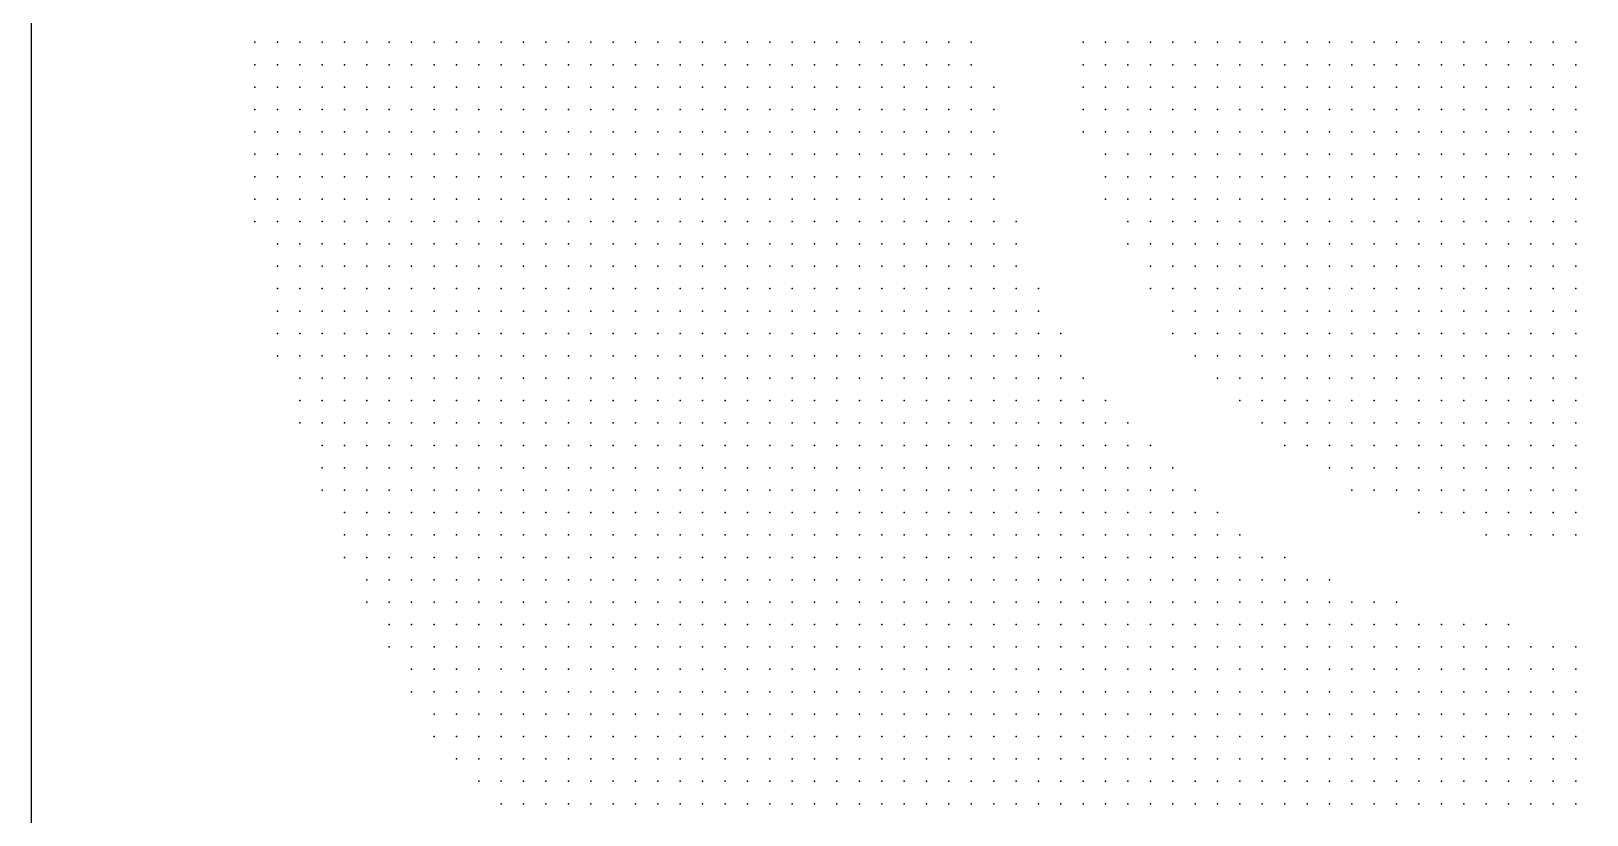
# Model space of a CAD drawing. Header units: millimetres. Extents: x 2848 to 6961, y 1568 to 7914.
# Drawn here: x 4048.3 to 4117.8, y 1614.8 to 1649.8 of the extents above; entities that cross this region are included whole.
import ezdxf

# ---------------------------------------------------------------- set-up
doc = ezdxf.new("R2010")
doc.units = ezdxf.units.MM
doc.header["$PDSIZE"] = -2

msp = doc.modelspace()

# ---------------------------------------------------------------- linework, layer by layer
msp.add_lwpolyline([(4048.282, 1580.289), (4188.282, 1580.289), (4188.282, 1720.289), (4048.282, 1720.289)], close=True)
at = {"color": 93, "true_color": 0x61bc5c}
for p in [(4058.282, 1649.289), (4059.282, 1649.289), (4060.282, 1649.289), (4061.282, 1649.289), (4062.282, 1649.289), (4063.282, 1649.289), (4064.282, 1649.289), (4065.282, 1649.289), (4066.282, 1649.289), (4067.282, 1649.289), (4068.282, 1649.289), (4069.282, 1649.289), (4070.282, 1649.289), (4071.282, 1649.289), (4072.282, 1649.289), (4073.282, 1649.289), (4074.282, 1649.289), (4075.282, 1649.289), (4076.282, 1649.289), (4077.282, 1649.289), (4078.282, 1649.289), (4079.282, 1649.289), (4080.282, 1649.289), (4081.282, 1649.289), (4083.282, 1649.289), (4084.282, 1649.289), (4058.282, 1648.289), (4059.282, 1648.289), (4060.282, 1648.289), (4061.282, 1648.289), (4062.282, 1648.289), (4063.282, 1648.289), (4064.282, 1648.289), (4065.282, 1648.289), (4066.282, 1648.289), (4067.282, 1648.289), (4068.282, 1648.289), (4069.282, 1648.289), (4070.282, 1648.289), (4071.282, 1648.289), (4072.282, 1648.289), (4073.282, 1648.289), (4074.282, 1648.289), (4075.282, 1648.289), (4076.282, 1648.289), (4077.282, 1648.289), (4078.282, 1648.289), (4079.282, 1648.289), (4080.282, 1648.289), (4081.282, 1648.289), (4082.282, 1648.289), (4084.282, 1648.289), (4085.282, 1648.289), (4058.282, 1647.289), (4059.282, 1647.289), (4060.282, 1647.289), (4061.282, 1647.289), (4062.282, 1647.289), (4063.282, 1647.289), (4064.282, 1647.289), (4065.282, 1647.289), (4066.282, 1647.289), (4067.282, 1647.289), (4068.282, 1647.289), (4069.282, 1647.289), (4070.282, 1647.289), (4071.282, 1647.289), (4072.282, 1647.289), (4073.282, 1647.289), (4074.282, 1647.289), (4075.282, 1647.289), (4076.282, 1647.289), (4077.282, 1647.289), (4078.282, 1647.289), (4079.282, 1647.289), (4080.282, 1647.289), (4081.282, 1647.289), (4082.282, 1647.289), (4083.282, 1647.289), (4084.282, 1647.289), (4058.282, 1646.289), (4059.282, 1646.289), (4060.282, 1646.289), (4061.282, 1646.289), (4062.282, 1646.289), (4063.282, 1646.289), (4064.282, 1646.289), (4065.282, 1646.289), (4066.282, 1646.289), (4067.282, 1646.289), (4068.282, 1646.289), (4069.282, 1646.289), (4070.282, 1646.289), (4071.282, 1646.289), (4072.282, 1646.289), (4073.282, 1646.289), (4074.282, 1646.289), (4075.282, 1646.289), (4076.282, 1646.289), (4077.282, 1646.289), (4078.282, 1646.289), (4079.282, 1646.289), (4080.282, 1646.289), (4081.282, 1646.289), (4083.282, 1646.289), (4084.282, 1646.289), (4058.282, 1645.289), (4059.282, 1645.289), (4060.282, 1645.289), (4061.282, 1645.289), (4062.282, 1645.289), (4063.282, 1645.289), (4064.282, 1645.289), (4065.282, 1645.289), (4066.282, 1645.289), (4067.282, 1645.289), (4068.282, 1645.289), (4069.282, 1645.289), (4070.282, 1645.289), (4071.282, 1645.289), (4072.282, 1645.289), (4073.282, 1645.289), (4074.282, 1645.289), (4075.282, 1645.289), (4076.282, 1645.289), (4077.282, 1645.289), (4078.282, 1645.289), (4079.282, 1645.289), (4080.282, 1645.289), (4081.282, 1645.289), (4082.282, 1645.289), (4085.282, 1645.289), (4058.282, 1644.289), (4059.282, 1644.289), (4060.282, 1644.289), (4061.282, 1644.289), (4062.282, 1644.289), (4063.282, 1644.289), (4064.282, 1644.289), (4065.282, 1644.289), (4066.282, 1644.289), (4067.282, 1644.289), (4068.282, 1644.289), (4069.282, 1644.289), (4070.282, 1644.289), (4071.282, 1644.289), (4072.282, 1644.289), (4073.282, 1644.289), (4074.282, 1644.289), (4075.282, 1644.289), (4076.282, 1644.289), (4077.282, 1644.289), (4078.282, 1644.289), (4079.282, 1644.289), (4080.282, 1644.289), (4081.282, 1644.289), (4082.282, 1644.289), (4083.282, 1644.289), (4084.282, 1644.289), (4086.282, 1644.289), (4058.282, 1643.289), (4059.282, 1643.289), (4060.282, 1643.289), (4061.282, 1643.289), (4062.282, 1643.289), (4063.282, 1643.289), (4064.282, 1643.289), (4065.282, 1643.289), (4066.282, 1643.289), (4067.282, 1643.289), (4068.282, 1643.289), (4069.282, 1643.289), (4070.282, 1643.289), (4071.282, 1643.289), (4072.282, 1643.289), (4073.282, 1643.289), (4074.282, 1643.289), (4075.282, 1643.289), (4076.282, 1643.289), (4077.282, 1643.289), (4078.282, 1643.289), (4079.282, 1643.289), (4080.282, 1643.289), (4081.282, 1643.289), (4082.282, 1643.289), (4084.282, 1643.289), (4085.282, 1643.289), (4086.282, 1643.289), (4088.282, 1643.289), (4089.282, 1643.289), (4090.282, 1643.289), (4058.282, 1642.289), (4059.282, 1642.289), (4060.282, 1642.289), (4061.282, 1642.289), (4062.282, 1642.289), (4063.282, 1642.289), (4064.282, 1642.289), (4065.282, 1642.289), (4066.282, 1642.289), (4067.282, 1642.289), (4068.282, 1642.289), (4069.282, 1642.289), (4070.282, 1642.289), (4071.282, 1642.289), (4072.282, 1642.289), (4073.282, 1642.289), (4074.282, 1642.289), (4075.282, 1642.289), (4076.282, 1642.289), (4077.282, 1642.289), (4078.282, 1642.289), (4079.282, 1642.289), (4080.282, 1642.289), (4081.282, 1642.289), (4082.282, 1642.289), (4083.282, 1642.289), (4084.282, 1642.289), (4085.282, 1642.289), (4086.282, 1642.289), (4087.282, 1642.289), (4088.282, 1642.289), (4089.282, 1642.289), (4090.282, 1642.289), (4091.282, 1642.289), (4058.282, 1641.289), (4059.282, 1641.289), (4060.282, 1641.289), (4061.282, 1641.289), (4062.282, 1641.289), (4063.282, 1641.289), (4064.282, 1641.289), (4065.282, 1641.289), (4066.282, 1641.289), (4067.282, 1641.289), (4068.282, 1641.289), (4069.282, 1641.289), (4070.282, 1641.289), (4071.282, 1641.289), (4072.282, 1641.289), (4073.282, 1641.289), (4074.282, 1641.289), (4075.282, 1641.289), (4076.282, 1641.289), (4077.282, 1641.289), (4078.282, 1641.289), (4079.282, 1641.289), (4080.282, 1641.289), (4081.282, 1641.289), (4082.282, 1641.289), (4084.282, 1641.289), (4085.282, 1641.289), (4086.282, 1641.289), (4088.282, 1641.289), (4089.282, 1641.289), (4090.282, 1641.289), (4091.282, 1641.289), (4092.282, 1641.289), (4059.282, 1640.289), (4060.282, 1640.289), (4061.282, 1640.289), (4062.282, 1640.289), (4063.282, 1640.289), (4064.282, 1640.289), (4065.282, 1640.289), (4066.282, 1640.289), (4067.282, 1640.289), (4068.282, 1640.289), (4069.282, 1640.289), (4070.282, 1640.289), (4071.282, 1640.289), (4072.282, 1640.289), (4073.282, 1640.289), (4074.282, 1640.289), (4075.282, 1640.289), (4076.282, 1640.289), (4077.282, 1640.289), (4078.282, 1640.289), (4079.282, 1640.289), (4080.282, 1640.289), (4081.282, 1640.289), (4082.282, 1640.289), (4083.282, 1640.289), (4084.282, 1640.289), (4086.282, 1640.289), (4088.282, 1640.289), (4089.282, 1640.289), (4090.282, 1640.289), (4091.282, 1640.289), (4092.282, 1640.289), (4059.282, 1639.289), (4060.282, 1639.289), (4061.282, 1639.289), (4062.282, 1639.289), (4063.282, 1639.289), (4064.282, 1639.289), (4065.282, 1639.289), (4066.282, 1639.289), (4067.282, 1639.289), (4068.282, 1639.289), (4069.282, 1639.289), (4070.282, 1639.289), (4071.282, 1639.289), (4072.282, 1639.289), (4073.282, 1639.289), (4074.282, 1639.289), (4075.282, 1639.289), (4076.282, 1639.289), (4077.282, 1639.289), (4078.282, 1639.289), (4079.282, 1639.289), (4080.282, 1639.289), (4081.282, 1639.289), (4082.282, 1639.289), (4083.282, 1639.289), (4084.282, 1639.289), (4085.282, 1639.289), (4086.282, 1639.289), (4087.282, 1639.289), (4088.282, 1639.289), (4089.282, 1639.289), (4090.282, 1639.289), (4091.282, 1639.289), (4092.282, 1639.289), (4059.282, 1638.289), (4060.282, 1638.289), (4061.282, 1638.289), (4062.282, 1638.289), (4063.282, 1638.289), (4064.282, 1638.289), (4065.282, 1638.289), (4066.282, 1638.289), (4067.282, 1638.289), (4068.282, 1638.289), (4069.282, 1638.289), (4070.282, 1638.289), (4071.282, 1638.289), (4072.282, 1638.289), (4073.282, 1638.289), (4074.282, 1638.289), (4075.282, 1638.289), (4076.282, 1638.289), (4077.282, 1638.289), (4078.282, 1638.289), (4079.282, 1638.289), (4080.282, 1638.289), (4081.282, 1638.289), (4082.282, 1638.289), (4083.282, 1638.289), (4084.282, 1638.289), (4085.282, 1638.289), (4086.282, 1638.289), (4087.282, 1638.289), (4088.282, 1638.289), (4089.282, 1638.289), (4090.282, 1638.289), (4091.282, 1638.289), (4092.282, 1638.289), (4093.282, 1638.289), (4059.282, 1637.289), (4060.282, 1637.289), (4061.282, 1637.289), (4062.282, 1637.289), (4063.282, 1637.289), (4064.282, 1637.289), (4065.282, 1637.289), (4066.282, 1637.289), (4067.282, 1637.289), (4068.282, 1637.289), (4069.282, 1637.289), (4070.282, 1637.289), (4071.282, 1637.289), (4072.282, 1637.289), (4073.282, 1637.289), (4074.282, 1637.289), (4075.282, 1637.289), (4076.282, 1637.289), (4077.282, 1637.289), (4078.282, 1637.289), (4079.282, 1637.289), (4080.282, 1637.289), (4081.282, 1637.289), (4082.282, 1637.289), (4083.282, 1637.289), (4084.282, 1637.289), (4085.282, 1637.289), (4086.282, 1637.289), (4087.282, 1637.289), (4088.282, 1637.289), (4089.282, 1637.289), (4090.282, 1637.289), (4091.282, 1637.289), (4092.282, 1637.289), (4093.282, 1637.289), (4059.282, 1636.289), (4060.282, 1636.289), (4061.282, 1636.289), (4062.282, 1636.289), (4063.282, 1636.289), (4064.282, 1636.289), (4065.282, 1636.289), (4066.282, 1636.289), (4067.282, 1636.289), (4068.282, 1636.289), (4069.282, 1636.289), (4070.282, 1636.289), (4071.282, 1636.289), (4072.282, 1636.289), (4073.282, 1636.289), (4074.282, 1636.289), (4075.282, 1636.289), (4076.282, 1636.289), (4077.282, 1636.289), (4078.282, 1636.289), (4079.282, 1636.289), (4080.282, 1636.289), (4081.282, 1636.289), (4082.282, 1636.289), (4083.282, 1636.289), (4084.282, 1636.289), (4085.282, 1636.289), (4086.282, 1636.289), (4087.282, 1636.289), (4088.282, 1636.289), (4089.282, 1636.289), (4090.282, 1636.289), (4091.282, 1636.289), (4092.282, 1636.289), (4093.282, 1636.289), (4094.282, 1636.289), (4059.282, 1635.289), (4060.282, 1635.289), (4061.282, 1635.289), (4062.282, 1635.289), (4063.282, 1635.289), (4064.282, 1635.289), (4065.282, 1635.289), (4066.282, 1635.289), (4067.282, 1635.289), (4068.282, 1635.289), (4069.282, 1635.289), (4070.282, 1635.289), (4071.282, 1635.289), (4072.282, 1635.289), (4073.282, 1635.289), (4074.282, 1635.289), (4075.282, 1635.289), (4076.282, 1635.289), (4077.282, 1635.289), (4078.282, 1635.289), (4079.282, 1635.289), (4080.282, 1635.289), (4081.282, 1635.289), (4082.282, 1635.289), (4083.282, 1635.289), (4084.282, 1635.289), (4085.282, 1635.289), (4086.282, 1635.289), (4087.282, 1635.289), (4088.282, 1635.289), (4089.282, 1635.289), (4090.282, 1635.289), (4091.282, 1635.289), (4092.282, 1635.289), (4093.282, 1635.289), (4094.282, 1635.289), (4060.282, 1634.289), (4061.282, 1634.289), (4062.282, 1634.289), (4063.282, 1634.289), (4064.282, 1634.289), (4065.282, 1634.289), (4066.282, 1634.289), (4067.282, 1634.289), (4068.282, 1634.289), (4069.282, 1634.289), (4070.282, 1634.289), (4071.282, 1634.289), (4072.282, 1634.289), (4073.282, 1634.289), (4074.282, 1634.289), (4075.282, 1634.289), (4076.282, 1634.289), (4077.282, 1634.289), (4078.282, 1634.289), (4079.282, 1634.289), (4080.282, 1634.289), (4081.282, 1634.289), (4082.282, 1634.289), (4083.282, 1634.289), (4084.282, 1634.289), (4085.282, 1634.289), (4086.282, 1634.289), (4087.282, 1634.289), (4088.282, 1634.289), (4089.282, 1634.289), (4093.282, 1634.289), (4094.282, 1634.289), (4095.282, 1634.289), (4060.282, 1633.289), (4061.282, 1633.289), (4062.282, 1633.289), (4063.282, 1633.289), (4064.282, 1633.289), (4065.282, 1633.289), (4066.282, 1633.289), (4067.282, 1633.289), (4068.282, 1633.289), (4069.282, 1633.289), (4070.282, 1633.289), (4071.282, 1633.289), (4072.282, 1633.289), (4073.282, 1633.289), (4074.282, 1633.289), (4075.282, 1633.289), (4076.282, 1633.289), (4077.282, 1633.289), (4078.282, 1633.289), (4079.282, 1633.289), (4080.282, 1633.289), (4081.282, 1633.289), (4082.282, 1633.289), (4083.282, 1633.289), (4084.282, 1633.289), (4085.282, 1633.289), (4086.282, 1633.289), (4087.282, 1633.289), (4088.282, 1633.289), (4089.282, 1633.289), (4093.282, 1633.289), (4094.282, 1633.289), (4095.282, 1633.289), (4096.282, 1633.289), (4060.282, 1632.289), (4061.282, 1632.289), (4062.282, 1632.289), (4063.282, 1632.289), (4064.282, 1632.289), (4065.282, 1632.289), (4066.282, 1632.289), (4067.282, 1632.289), (4068.282, 1632.289), (4069.282, 1632.289), (4070.282, 1632.289), (4071.282, 1632.289), (4072.282, 1632.289), (4073.282, 1632.289), (4074.282, 1632.289), (4075.282, 1632.289), (4076.282, 1632.289), (4077.282, 1632.289), (4078.282, 1632.289), (4079.282, 1632.289), (4080.282, 1632.289), (4081.282, 1632.289), (4082.282, 1632.289), (4083.282, 1632.289), (4084.282, 1632.289), (4085.282, 1632.289), (4086.282, 1632.289), (4087.282, 1632.289), (4088.282, 1632.289), (4089.282, 1632.289), (4093.282, 1632.289), (4094.282, 1632.289), (4095.282, 1632.289), (4096.282, 1632.289), (4097.282, 1632.289), (4061.282, 1631.289), (4062.282, 1631.289), (4063.282, 1631.289), (4064.282, 1631.289), (4065.282, 1631.289), (4066.282, 1631.289), (4067.282, 1631.289), (4068.282, 1631.289), (4069.282, 1631.289), (4070.282, 1631.289), (4071.282, 1631.289), (4072.282, 1631.289), (4073.282, 1631.289), (4074.282, 1631.289), (4075.282, 1631.289), (4076.282, 1631.289), (4077.282, 1631.289), (4078.282, 1631.289), (4079.282, 1631.289), (4080.282, 1631.289), (4081.282, 1631.289), (4082.282, 1631.289), (4083.282, 1631.289), (4084.282, 1631.289), (4085.282, 1631.289), (4086.282, 1631.289), (4087.282, 1631.289), (4088.282, 1631.289), (4089.282, 1631.289), (4090.282, 1631.289), (4092.282, 1631.289), (4093.282, 1631.289), (4094.282, 1631.289), (4095.282, 1631.289), (4096.282, 1631.289), (4097.282, 1631.289), (4098.282, 1631.289), (4061.282, 1630.289), (4062.282, 1630.289), (4063.282, 1630.289), (4064.282, 1630.289), (4065.282, 1630.289), (4066.282, 1630.289), (4067.282, 1630.289), (4068.282, 1630.289), (4069.282, 1630.289), (4070.282, 1630.289), (4071.282, 1630.289), (4072.282, 1630.289), (4073.282, 1630.289), (4074.282, 1630.289), (4075.282, 1630.289), (4076.282, 1630.289), (4077.282, 1630.289), (4078.282, 1630.289), (4079.282, 1630.289), (4080.282, 1630.289), (4081.282, 1630.289), (4082.282, 1630.289), (4083.282, 1630.289), (4084.282, 1630.289), (4085.282, 1630.289), (4086.282, 1630.289), (4087.282, 1630.289), (4088.282, 1630.289), (4089.282, 1630.289), (4091.282, 1630.289), (4092.282, 1630.289), (4095.282, 1630.289), (4097.282, 1630.289), (4098.282, 1630.289), (4099.282, 1630.289), (4061.282, 1629.289), (4062.282, 1629.289), (4063.282, 1629.289), (4064.282, 1629.289), (4065.282, 1629.289), (4066.282, 1629.289), (4067.282, 1629.289), (4068.282, 1629.289), (4069.282, 1629.289), (4070.282, 1629.289), (4071.282, 1629.289), (4072.282, 1629.289), (4073.282, 1629.289), (4074.282, 1629.289), (4075.282, 1629.289), (4076.282, 1629.289), (4077.282, 1629.289), (4078.282, 1629.289), (4079.282, 1629.289), (4080.282, 1629.289), (4081.282, 1629.289), (4082.282, 1629.289), (4083.282, 1629.289), (4084.282, 1629.289), (4085.282, 1629.289), (4086.282, 1629.289), (4087.282, 1629.289), (4088.282, 1629.289), (4089.282, 1629.289), (4090.282, 1629.289), (4091.282, 1629.289), (4092.282, 1629.289), (4093.282, 1629.289), (4094.282, 1629.289), (4095.282, 1629.289), (4096.282, 1629.289), (4097.282, 1629.289), (4098.282, 1629.289), (4099.282, 1629.289), (4100.282, 1629.289), (4062.282, 1628.289), (4063.282, 1628.289), (4064.282, 1628.289), (4065.282, 1628.289), (4066.282, 1628.289), (4067.282, 1628.289), (4068.282, 1628.289), (4069.282, 1628.289), (4070.282, 1628.289), (4071.282, 1628.289), (4072.282, 1628.289), (4073.282, 1628.289), (4074.282, 1628.289), (4075.282, 1628.289), (4076.282, 1628.289), (4077.282, 1628.289), (4078.282, 1628.289), (4079.282, 1628.289), (4080.282, 1628.289), (4081.282, 1628.289), (4082.282, 1628.289), (4083.282, 1628.289), (4084.282, 1628.289), (4085.282, 1628.289), (4086.282, 1628.289), (4087.282, 1628.289), (4088.282, 1628.289), (4089.282, 1628.289), (4090.282, 1628.289), (4091.282, 1628.289), (4092.282, 1628.289), (4093.282, 1628.289), (4094.282, 1628.289), (4095.282, 1628.289), (4096.282, 1628.289), (4097.282, 1628.289), (4098.282, 1628.289), (4099.282, 1628.289), (4100.282, 1628.289), (4101.282, 1628.289), (4062.282, 1627.289), (4063.282, 1627.289), (4064.282, 1627.289), (4065.282, 1627.289), (4066.282, 1627.289), (4067.282, 1627.289), (4068.282, 1627.289), (4069.282, 1627.289), (4070.282, 1627.289), (4071.282, 1627.289), (4072.282, 1627.289), (4073.282, 1627.289), (4074.282, 1627.289), (4075.282, 1627.289), (4076.282, 1627.289), (4077.282, 1627.289), (4078.282, 1627.289), (4079.282, 1627.289), (4080.282, 1627.289), (4081.282, 1627.289), (4082.282, 1627.289), (4083.282, 1627.289), (4084.282, 1627.289), (4085.282, 1627.289), (4086.282, 1627.289), (4087.282, 1627.289), (4088.282, 1627.289), (4089.282, 1627.289), (4090.282, 1627.289), (4091.282, 1627.289), (4092.282, 1627.289), (4093.282, 1627.289), (4094.282, 1627.289), (4095.282, 1627.289), (4096.282, 1627.289), (4097.282, 1627.289), (4098.282, 1627.289), (4099.282, 1627.289), (4100.282, 1627.289), (4101.282, 1627.289), (4102.282, 1627.289), (4062.282, 1626.289), (4063.282, 1626.289), (4064.282, 1626.289), (4065.282, 1626.289), (4066.282, 1626.289), (4067.282, 1626.289), (4068.282, 1626.289), (4069.282, 1626.289), (4070.282, 1626.289), (4071.282, 1626.289), (4072.282, 1626.289), (4073.282, 1626.289), (4074.282, 1626.289), (4075.282, 1626.289), (4076.282, 1626.289), (4077.282, 1626.289), (4078.282, 1626.289), (4079.282, 1626.289), (4080.282, 1626.289), (4081.282, 1626.289), (4082.282, 1626.289), (4083.282, 1626.289), (4084.282, 1626.289), (4085.282, 1626.289), (4086.282, 1626.289), (4087.282, 1626.289), (4088.282, 1626.289), (4089.282, 1626.289), (4090.282, 1626.289), (4091.282, 1626.289), (4092.282, 1626.289), (4093.282, 1626.289), (4094.282, 1626.289), (4095.282, 1626.289), (4096.282, 1626.289), (4097.282, 1626.289), (4098.282, 1626.289), (4099.282, 1626.289), (4100.282, 1626.289), (4101.282, 1626.289), (4102.282, 1626.289), (4103.282, 1626.289), (4104.282, 1626.289), (4063.282, 1625.289), (4064.282, 1625.289), (4065.282, 1625.289), (4066.282, 1625.289), (4067.282, 1625.289), (4068.282, 1625.289), (4069.282, 1625.289), (4070.282, 1625.289), (4071.282, 1625.289), (4072.282, 1625.289), (4073.282, 1625.289), (4074.282, 1625.289), (4075.282, 1625.289), (4076.282, 1625.289), (4077.282, 1625.289), (4078.282, 1625.289), (4079.282, 1625.289), (4080.282, 1625.289), (4081.282, 1625.289), (4082.282, 1625.289), (4083.282, 1625.289), (4084.282, 1625.289), (4085.282, 1625.289), (4086.282, 1625.289), (4087.282, 1625.289), (4088.282, 1625.289), (4089.282, 1625.289), (4090.282, 1625.289), (4091.282, 1625.289), (4092.282, 1625.289), (4093.282, 1625.289), (4094.282, 1625.289), (4095.282, 1625.289), (4096.282, 1625.289), (4097.282, 1625.289), (4098.282, 1625.289), (4099.282, 1625.289), (4100.282, 1625.289), (4101.282, 1625.289), (4102.282, 1625.289), (4103.282, 1625.289), (4104.282, 1625.289), (4105.282, 1625.289), (4106.282, 1625.289), (4063.282, 1624.289), (4064.282, 1624.289), (4065.282, 1624.289), (4066.282, 1624.289), (4067.282, 1624.289), (4068.282, 1624.289), (4069.282, 1624.289), (4070.282, 1624.289), (4071.282, 1624.289), (4072.282, 1624.289), (4073.282, 1624.289), (4074.282, 1624.289), (4075.282, 1624.289), (4076.282, 1624.289), (4077.282, 1624.289), (4078.282, 1624.289), (4079.282, 1624.289), (4080.282, 1624.289), (4081.282, 1624.289), (4082.282, 1624.289), (4083.282, 1624.289), (4084.282, 1624.289), (4085.282, 1624.289), (4086.282, 1624.289), (4087.282, 1624.289), (4088.282, 1624.289), (4089.282, 1624.289), (4090.282, 1624.289), (4091.282, 1624.289), (4092.282, 1624.289), (4093.282, 1624.289), (4094.282, 1624.289), (4095.282, 1624.289), (4096.282, 1624.289), (4097.282, 1624.289), (4098.282, 1624.289), (4099.282, 1624.289), (4100.282, 1624.289), (4101.282, 1624.289), (4102.282, 1624.289), (4103.282, 1624.289), (4104.282, 1624.289), (4105.282, 1624.289), (4106.282, 1624.289), (4107.282, 1624.289), (4108.282, 1624.289), (4109.282, 1624.289), (4064.282, 1623.289), (4065.282, 1623.289), (4066.282, 1623.289), (4067.282, 1623.289), (4068.282, 1623.289), (4069.282, 1623.289), (4070.282, 1623.289), (4071.282, 1623.289), (4072.282, 1623.289), (4073.282, 1623.289), (4074.282, 1623.289), (4075.282, 1623.289), (4076.282, 1623.289), (4077.282, 1623.289), (4078.282, 1623.289), (4079.282, 1623.289), (4080.282, 1623.289), (4081.282, 1623.289), (4082.282, 1623.289), (4083.282, 1623.289), (4084.282, 1623.289), (4085.282, 1623.289), (4086.282, 1623.289), (4087.282, 1623.289), (4088.282, 1623.289), (4089.282, 1623.289), (4090.282, 1623.289), (4091.282, 1623.289), (4092.282, 1623.289), (4093.282, 1623.289), (4094.282, 1623.289), (4095.282, 1623.289), (4096.282, 1623.289), (4097.282, 1623.289), (4098.282, 1623.289), (4099.282, 1623.289), (4100.282, 1623.289), (4101.282, 1623.289), (4102.282, 1623.289), (4103.282, 1623.289), (4104.282, 1623.289), (4105.282, 1623.289), (4106.282, 1623.289), (4107.282, 1623.289), (4108.282, 1623.289), (4109.282, 1623.289), (4110.282, 1623.289), (4111.282, 1623.289), (4112.282, 1623.289), (4113.282, 1623.289), (4114.282, 1623.289), (4064.282, 1622.289), (4065.282, 1622.289), (4066.282, 1622.289), (4067.282, 1622.289), (4068.282, 1622.289), (4069.282, 1622.289), (4070.282, 1622.289), (4071.282, 1622.289), (4072.282, 1622.289), (4073.282, 1622.289), (4074.282, 1622.289), (4075.282, 1622.289), (4076.282, 1622.289), (4077.282, 1622.289), (4078.282, 1622.289), (4079.282, 1622.289), (4080.282, 1622.289), (4081.282, 1622.289), (4082.282, 1622.289), (4083.282, 1622.289), (4084.282, 1622.289), (4085.282, 1622.289), (4086.282, 1622.289), (4087.282, 1622.289), (4088.282, 1622.289), (4089.282, 1622.289), (4090.282, 1622.289), (4091.282, 1622.289), (4092.282, 1622.289), (4093.282, 1622.289), (4094.282, 1622.289), (4095.282, 1622.289), (4096.282, 1622.289), (4097.282, 1622.289), (4098.282, 1622.289), (4099.282, 1622.289), (4100.282, 1622.289), (4101.282, 1622.289), (4102.282, 1622.289), (4103.282, 1622.289), (4105.282, 1622.289), (4106.282, 1622.289), (4107.282, 1622.289), (4108.282, 1622.289), (4109.282, 1622.289), (4110.282, 1622.289), (4111.282, 1622.289), (4112.282, 1622.289), (4113.282, 1622.289), (4114.282, 1622.289), (4115.282, 1622.289), (4065.282, 1621.289), (4066.282, 1621.289), (4067.282, 1621.289), (4068.282, 1621.289), (4069.282, 1621.289), (4070.282, 1621.289), (4071.282, 1621.289), (4072.282, 1621.289), (4073.282, 1621.289), (4074.282, 1621.289), (4075.282, 1621.289), (4076.282, 1621.289), (4077.282, 1621.289), (4078.282, 1621.289), (4079.282, 1621.289), (4080.282, 1621.289), (4081.282, 1621.289), (4082.282, 1621.289), (4083.282, 1621.289), (4084.282, 1621.289), (4085.282, 1621.289), (4086.282, 1621.289), (4087.282, 1621.289), (4088.282, 1621.289), (4089.282, 1621.289), (4090.282, 1621.289), (4091.282, 1621.289), (4092.282, 1621.289), (4093.282, 1621.289), (4094.282, 1621.289), (4095.282, 1621.289), (4096.282, 1621.289), (4097.282, 1621.289), (4098.282, 1621.289), (4099.282, 1621.289), (4100.282, 1621.289), (4101.282, 1621.289), (4102.282, 1621.289), (4103.282, 1621.289), (4104.282, 1621.289), (4105.282, 1621.289), (4106.282, 1621.289), (4107.282, 1621.289), (4108.282, 1621.289), (4109.282, 1621.289), (4110.282, 1621.289), (4111.282, 1621.289), (4112.282, 1621.289), (4113.282, 1621.289), (4114.282, 1621.289), (4115.282, 1621.289), (4065.282, 1620.289), (4066.282, 1620.289), (4067.282, 1620.289), (4068.282, 1620.289), (4069.282, 1620.289), (4070.282, 1620.289), (4071.282, 1620.289), (4072.282, 1620.289), (4073.282, 1620.289), (4074.282, 1620.289), (4075.282, 1620.289), (4076.282, 1620.289), (4077.282, 1620.289), (4078.282, 1620.289), (4079.282, 1620.289), (4080.282, 1620.289), (4081.282, 1620.289), (4082.282, 1620.289), (4083.282, 1620.289), (4084.282, 1620.289), (4085.282, 1620.289), (4086.282, 1620.289), (4087.282, 1620.289), (4088.282, 1620.289), (4089.282, 1620.289), (4090.282, 1620.289), (4091.282, 1620.289), (4092.282, 1620.289), (4093.282, 1620.289), (4094.282, 1620.289), (4095.282, 1620.289), (4096.282, 1620.289), (4097.282, 1620.289), (4098.282, 1620.289), (4099.282, 1620.289), (4100.282, 1620.289), (4101.282, 1620.289), (4102.282, 1620.289), (4103.282, 1620.289), (4104.282, 1620.289), (4105.282, 1620.289), (4106.282, 1620.289), (4107.282, 1620.289), (4108.282, 1620.289), (4109.282, 1620.289), (4110.282, 1620.289), (4111.282, 1620.289), (4112.282, 1620.289), (4113.282, 1620.289), (4114.282, 1620.289), (4115.282, 1620.289), (4117.282, 1620.289), (4066.282, 1619.289), (4067.282, 1619.289), (4068.282, 1619.289), (4069.282, 1619.289), (4070.282, 1619.289), (4071.282, 1619.289), (4072.282, 1619.289), (4073.282, 1619.289), (4074.282, 1619.289), (4075.282, 1619.289), (4076.282, 1619.289), (4077.282, 1619.289), (4078.282, 1619.289), (4079.282, 1619.289), (4080.282, 1619.289), (4081.282, 1619.289), (4082.282, 1619.289), (4083.282, 1619.289), (4084.282, 1619.289), (4085.282, 1619.289), (4086.282, 1619.289), (4087.282, 1619.289), (4088.282, 1619.289), (4089.282, 1619.289), (4090.282, 1619.289), (4091.282, 1619.289), (4092.282, 1619.289), (4093.282, 1619.289), (4094.282, 1619.289), (4095.282, 1619.289), (4096.282, 1619.289), (4097.282, 1619.289), (4098.282, 1619.289), (4099.282, 1619.289), (4100.282, 1619.289), (4101.282, 1619.289), (4102.282, 1619.289), (4103.282, 1619.289), (4104.282, 1619.289), (4105.282, 1619.289), (4106.282, 1619.289), (4107.282, 1619.289), (4108.282, 1619.289), (4109.282, 1619.289), (4110.282, 1619.289), (4111.282, 1619.289), (4112.282, 1619.289), (4113.282, 1619.289), (4115.282, 1619.289), (4116.282, 1619.289), (4117.282, 1619.289), (4066.282, 1618.289), (4067.282, 1618.289), (4068.282, 1618.289), (4069.282, 1618.289), (4070.282, 1618.289), (4071.282, 1618.289), (4072.282, 1618.289), (4073.282, 1618.289), (4074.282, 1618.289), (4075.282, 1618.289), (4076.282, 1618.289), (4077.282, 1618.289), (4078.282, 1618.289), (4079.282, 1618.289), (4080.282, 1618.289), (4081.282, 1618.289), (4082.282, 1618.289), (4083.282, 1618.289), (4084.282, 1618.289), (4085.282, 1618.289), (4086.282, 1618.289), (4087.282, 1618.289), (4088.282, 1618.289), (4089.282, 1618.289), (4090.282, 1618.289), (4091.282, 1618.289), (4092.282, 1618.289), (4093.282, 1618.289), (4094.282, 1618.289), (4095.282, 1618.289), (4096.282, 1618.289), (4097.282, 1618.289), (4098.282, 1618.289), (4099.282, 1618.289), (4100.282, 1618.289), (4101.282, 1618.289), (4102.282, 1618.289), (4103.282, 1618.289), (4104.282, 1618.289), (4105.282, 1618.289), (4106.282, 1618.289), (4107.282, 1618.289), (4108.282, 1618.289), (4109.282, 1618.289), (4110.282, 1618.289), (4111.282, 1618.289), (4112.282, 1618.289), (4114.282, 1618.289), (4115.282, 1618.289), (4116.282, 1618.289), (4117.282, 1618.289), (4067.282, 1617.289), (4068.282, 1617.289), (4069.282, 1617.289), (4070.282, 1617.289), (4071.282, 1617.289), (4072.282, 1617.289), (4073.282, 1617.289), (4074.282, 1617.289), (4075.282, 1617.289), (4076.282, 1617.289), (4077.282, 1617.289), (4078.282, 1617.289), (4079.282, 1617.289), (4080.282, 1617.289), (4081.282, 1617.289), (4082.282, 1617.289), (4083.282, 1617.289), (4084.282, 1617.289), (4085.282, 1617.289), (4086.282, 1617.289), (4087.282, 1617.289), (4088.282, 1617.289), (4089.282, 1617.289), (4090.282, 1617.289), (4091.282, 1617.289), (4092.282, 1617.289), (4093.282, 1617.289), (4094.282, 1617.289), (4095.282, 1617.289), (4096.282, 1617.289), (4097.282, 1617.289), (4098.282, 1617.289), (4099.282, 1617.289), (4100.282, 1617.289), (4101.282, 1617.289), (4102.282, 1617.289), (4103.282, 1617.289), (4104.282, 1617.289), (4105.282, 1617.289), (4106.282, 1617.289), (4107.282, 1617.289), (4108.282, 1617.289), (4109.282, 1617.289), (4110.282, 1617.289), (4111.282, 1617.289), (4112.282, 1617.289), (4113.282, 1617.289), (4114.282, 1617.289), (4115.282, 1617.289), (4116.282, 1617.289), (4117.282, 1617.289), (4068.282, 1616.289), (4069.282, 1616.289), (4070.282, 1616.289), (4071.282, 1616.289), (4072.282, 1616.289), (4073.282, 1616.289), (4074.282, 1616.289), (4075.282, 1616.289), (4076.282, 1616.289), (4077.282, 1616.289), (4078.282, 1616.289), (4079.282, 1616.289), (4080.282, 1616.289), (4081.282, 1616.289), (4082.282, 1616.289), (4083.282, 1616.289), (4084.282, 1616.289), (4085.282, 1616.289), (4086.282, 1616.289), (4087.282, 1616.289), (4088.282, 1616.289), (4089.282, 1616.289), (4090.282, 1616.289), (4091.282, 1616.289), (4092.282, 1616.289), (4093.282, 1616.289), (4094.282, 1616.289), (4095.282, 1616.289), (4096.282, 1616.289), (4097.282, 1616.289), (4098.282, 1616.289), (4099.282, 1616.289), (4100.282, 1616.289), (4101.282, 1616.289), (4102.282, 1616.289), (4103.282, 1616.289), (4104.282, 1616.289), (4105.282, 1616.289), (4106.282, 1616.289), (4107.282, 1616.289), (4108.282, 1616.289), (4109.282, 1616.289), (4110.282, 1616.289), (4111.282, 1616.289), (4112.282, 1616.289), (4113.282, 1616.289), (4114.282, 1616.289), (4115.282, 1616.289), (4117.282, 1616.289), (4069.282, 1615.289), (4070.282, 1615.289), (4071.282, 1615.289), (4072.282, 1615.289), (4073.282, 1615.289), (4074.282, 1615.289), (4075.282, 1615.289), (4076.282, 1615.289), (4077.282, 1615.289), (4078.282, 1615.289), (4079.282, 1615.289), (4080.282, 1615.289), (4081.282, 1615.289), (4082.282, 1615.289), (4083.282, 1615.289), (4084.282, 1615.289), (4085.282, 1615.289), (4086.282, 1615.289), (4087.282, 1615.289), (4088.282, 1615.289), (4089.282, 1615.289), (4090.282, 1615.289), (4091.282, 1615.289), (4092.282, 1615.289), (4093.282, 1615.289), (4094.282, 1615.289), (4095.282, 1615.289), (4096.282, 1615.289), (4097.282, 1615.289), (4098.282, 1615.289), (4099.282, 1615.289), (4100.282, 1615.289), (4101.282, 1615.289), (4102.282, 1615.289), (4103.282, 1615.289), (4104.282, 1615.289), (4105.282, 1615.289), (4106.282, 1615.289), (4107.282, 1615.289), (4108.282, 1615.289), (4109.282, 1615.289), (4110.282, 1615.289), (4111.282, 1615.289), (4112.282, 1615.289), (4113.282, 1615.289), (4114.282, 1615.289), (4115.282, 1615.289), (4116.282, 1615.289), (4117.282, 1615.289)]:
    msp.add_point(p, dxfattribs=at)
at = {"color": 93, "true_color": 0x62bc5c}
for p in [(4082.282, 1649.289), (4085.282, 1649.289), (4085.282, 1647.289), (4082.282, 1646.289), (4083.282, 1645.289), (4085.282, 1644.289), (4083.282, 1643.289), (4087.282, 1641.289), (4091.282, 1634.289)]:
    msp.add_point(p, dxfattribs=at)
at = {"color": 93, "true_color": 0x5dbf5c}
msp.add_point((4086.282, 1649.289), dxfattribs=at)
at = {"color": 75, "true_color": 0x72ac58}
msp.add_point((4087.282, 1649.289), dxfattribs=at)
at = {"color": 22, "true_color": 0xde3d33}
msp.add_point((4088.282, 1649.289), dxfattribs=at)
at = {"color": 22, "true_color": 0xdf362f}
msp.add_point((4089.282, 1649.289), dxfattribs=at)
at = {"color": 13, "true_color": 0xdf453d}
msp.add_point((4090.282, 1649.289), dxfattribs=at)
at = {"color": 152, "true_color": 0x1475bc}
for p in [(4095.282, 1649.289), (4096.282, 1649.289), (4097.282, 1649.289), (4098.282, 1649.289), (4099.282, 1649.289), (4100.282, 1649.289), (4101.282, 1649.289), (4102.282, 1649.289), (4103.282, 1649.289), (4104.282, 1649.289), (4105.282, 1649.289), (4106.282, 1649.289), (4107.282, 1649.289), (4108.282, 1649.289), (4109.282, 1649.289), (4110.282, 1649.289), (4111.282, 1649.289), (4112.282, 1649.289), (4113.282, 1649.289), (4114.282, 1649.289), (4115.282, 1649.289), (4116.282, 1649.289), (4117.282, 1649.289), (4095.282, 1648.289), (4096.282, 1648.289), (4097.282, 1648.289), (4098.282, 1648.289), (4099.282, 1648.289), (4100.282, 1648.289), (4101.282, 1648.289), (4102.282, 1648.289), (4103.282, 1648.289), (4104.282, 1648.289), (4105.282, 1648.289), (4106.282, 1648.289), (4107.282, 1648.289), (4108.282, 1648.289), (4109.282, 1648.289), (4110.282, 1648.289), (4111.282, 1648.289), (4112.282, 1648.289), (4113.282, 1648.289), (4114.282, 1648.289), (4115.282, 1648.289), (4116.282, 1648.289), (4117.282, 1648.289), (4095.282, 1647.289), (4096.282, 1647.289), (4097.282, 1647.289), (4098.282, 1647.289), (4099.282, 1647.289), (4100.282, 1647.289), (4101.282, 1647.289), (4102.282, 1647.289), (4103.282, 1647.289), (4104.282, 1647.289), (4105.282, 1647.289), (4106.282, 1647.289), (4107.282, 1647.289), (4108.282, 1647.289), (4109.282, 1647.289), (4110.282, 1647.289), (4111.282, 1647.289), (4112.282, 1647.289), (4113.282, 1647.289), (4114.282, 1647.289), (4115.282, 1647.289), (4116.282, 1647.289), (4117.282, 1647.289), (4095.282, 1646.289), (4096.282, 1646.289), (4097.282, 1646.289), (4098.282, 1646.289), (4099.282, 1646.289), (4100.282, 1646.289), (4101.282, 1646.289), (4102.282, 1646.289), (4103.282, 1646.289), (4104.282, 1646.289), (4105.282, 1646.289), (4106.282, 1646.289), (4107.282, 1646.289), (4108.282, 1646.289), (4109.282, 1646.289), (4110.282, 1646.289), (4111.282, 1646.289), (4112.282, 1646.289), (4113.282, 1646.289), (4114.282, 1646.289), (4115.282, 1646.289), (4116.282, 1646.289), (4117.282, 1646.289), (4095.282, 1645.289), (4096.282, 1645.289), (4097.282, 1645.289), (4098.282, 1645.289), (4099.282, 1645.289), (4100.282, 1645.289), (4101.282, 1645.289), (4102.282, 1645.289), (4103.282, 1645.289), (4104.282, 1645.289), (4105.282, 1645.289), (4106.282, 1645.289), (4107.282, 1645.289), (4108.282, 1645.289), (4109.282, 1645.289), (4110.282, 1645.289), (4111.282, 1645.289), (4112.282, 1645.289), (4113.282, 1645.289), (4114.282, 1645.289), (4115.282, 1645.289), (4116.282, 1645.289), (4117.282, 1645.289), (4096.282, 1644.289), (4097.282, 1644.289), (4098.282, 1644.289), (4099.282, 1644.289), (4100.282, 1644.289), (4101.282, 1644.289), (4102.282, 1644.289), (4103.282, 1644.289), (4104.282, 1644.289), (4105.282, 1644.289), (4106.282, 1644.289), (4107.282, 1644.289), (4108.282, 1644.289), (4109.282, 1644.289), (4110.282, 1644.289), (4111.282, 1644.289), (4112.282, 1644.289), (4113.282, 1644.289), (4114.282, 1644.289), (4115.282, 1644.289), (4116.282, 1644.289), (4117.282, 1644.289), (4096.282, 1643.289), (4097.282, 1643.289), (4098.282, 1643.289), (4099.282, 1643.289), (4100.282, 1643.289), (4101.282, 1643.289), (4102.282, 1643.289), (4103.282, 1643.289), (4104.282, 1643.289), (4105.282, 1643.289), (4106.282, 1643.289), (4107.282, 1643.289), (4108.282, 1643.289), (4109.282, 1643.289), (4110.282, 1643.289), (4111.282, 1643.289), (4112.282, 1643.289), (4113.282, 1643.289), (4114.282, 1643.289), (4115.282, 1643.289), (4116.282, 1643.289), (4117.282, 1643.289), (4096.282, 1642.289), (4097.282, 1642.289), (4098.282, 1642.289), (4099.282, 1642.289), (4100.282, 1642.289), (4101.282, 1642.289), (4102.282, 1642.289), (4103.282, 1642.289), (4104.282, 1642.289), (4105.282, 1642.289), (4106.282, 1642.289), (4107.282, 1642.289), (4108.282, 1642.289), (4109.282, 1642.289), (4110.282, 1642.289), (4111.282, 1642.289), (4112.282, 1642.289), (4113.282, 1642.289), (4114.282, 1642.289), (4115.282, 1642.289), (4116.282, 1642.289), (4117.282, 1642.289), (4097.282, 1641.289), (4098.282, 1641.289), (4099.282, 1641.289), (4100.282, 1641.289), (4101.282, 1641.289), (4102.282, 1641.289), (4103.282, 1641.289), (4104.282, 1641.289), (4105.282, 1641.289), (4106.282, 1641.289), (4107.282, 1641.289), (4108.282, 1641.289), (4109.282, 1641.289), (4110.282, 1641.289), (4111.282, 1641.289), (4112.282, 1641.289), (4113.282, 1641.289), (4114.282, 1641.289), (4115.282, 1641.289), (4116.282, 1641.289), (4117.282, 1641.289), (4097.282, 1640.289), (4098.282, 1640.289), (4099.282, 1640.289), (4100.282, 1640.289), (4101.282, 1640.289), (4102.282, 1640.289), (4103.282, 1640.289), (4104.282, 1640.289), (4105.282, 1640.289), (4106.282, 1640.289), (4107.282, 1640.289), (4108.282, 1640.289), (4109.282, 1640.289), (4110.282, 1640.289), (4111.282, 1640.289), (4112.282, 1640.289), (4113.282, 1640.289), (4114.282, 1640.289), (4115.282, 1640.289), (4116.282, 1640.289), (4117.282, 1640.289), (4098.282, 1639.289), (4099.282, 1639.289), (4100.282, 1639.289), (4101.282, 1639.289), (4102.282, 1639.289), (4103.282, 1639.289), (4104.282, 1639.289), (4105.282, 1639.289), (4106.282, 1639.289), (4107.282, 1639.289), (4108.282, 1639.289), (4109.282, 1639.289), (4110.282, 1639.289), (4111.282, 1639.289), (4112.282, 1639.289), (4113.282, 1639.289), (4114.282, 1639.289), (4115.282, 1639.289), (4116.282, 1639.289), (4117.282, 1639.289), (4098.282, 1638.289), (4099.282, 1638.289), (4100.282, 1638.289), (4101.282, 1638.289), (4102.282, 1638.289), (4103.282, 1638.289), (4104.282, 1638.289), (4105.282, 1638.289), (4106.282, 1638.289), (4107.282, 1638.289), (4108.282, 1638.289), (4109.282, 1638.289), (4110.282, 1638.289), (4111.282, 1638.289), (4112.282, 1638.289), (4113.282, 1638.289), (4114.282, 1638.289), (4115.282, 1638.289), (4116.282, 1638.289), (4117.282, 1638.289), (4099.282, 1637.289), (4100.282, 1637.289), (4101.282, 1637.289), (4102.282, 1637.289), (4103.282, 1637.289), (4104.282, 1637.289), (4105.282, 1637.289), (4106.282, 1637.289), (4107.282, 1637.289), (4108.282, 1637.289), (4109.282, 1637.289), (4110.282, 1637.289), (4111.282, 1637.289), (4112.282, 1637.289), (4113.282, 1637.289), (4114.282, 1637.289), (4115.282, 1637.289), (4116.282, 1637.289), (4117.282, 1637.289), (4099.282, 1636.289), (4100.282, 1636.289), (4101.282, 1636.289), (4102.282, 1636.289), (4103.282, 1636.289), (4104.282, 1636.289), (4105.282, 1636.289), (4106.282, 1636.289), (4107.282, 1636.289), (4108.282, 1636.289), (4109.282, 1636.289), (4110.282, 1636.289), (4111.282, 1636.289), (4112.282, 1636.289), (4113.282, 1636.289), (4114.282, 1636.289), (4115.282, 1636.289), (4116.282, 1636.289), (4117.282, 1636.289), (4100.282, 1635.289), (4101.282, 1635.289), (4102.282, 1635.289), (4103.282, 1635.289), (4104.282, 1635.289), (4105.282, 1635.289), (4106.282, 1635.289), (4107.282, 1635.289), (4108.282, 1635.289), (4109.282, 1635.289), (4110.282, 1635.289), (4111.282, 1635.289), (4112.282, 1635.289), (4113.282, 1635.289), (4114.282, 1635.289), (4115.282, 1635.289), (4116.282, 1635.289), (4117.282, 1635.289), (4101.282, 1634.289), (4102.282, 1634.289), (4103.282, 1634.289), (4104.282, 1634.289), (4105.282, 1634.289), (4106.282, 1634.289), (4107.282, 1634.289), (4108.282, 1634.289), (4109.282, 1634.289), (4110.282, 1634.289), (4111.282, 1634.289), (4112.282, 1634.289), (4113.282, 1634.289), (4114.282, 1634.289), (4115.282, 1634.289), (4116.282, 1634.289), (4117.282, 1634.289), (4102.282, 1633.289), (4103.282, 1633.289), (4104.282, 1633.289), (4105.282, 1633.289), (4106.282, 1633.289), (4107.282, 1633.289), (4108.282, 1633.289), (4109.282, 1633.289), (4110.282, 1633.289), (4111.282, 1633.289), (4112.282, 1633.289), (4113.282, 1633.289), (4114.282, 1633.289), (4115.282, 1633.289), (4116.282, 1633.289), (4117.282, 1633.289), (4103.282, 1632.289), (4104.282, 1632.289), (4105.282, 1632.289), (4106.282, 1632.289), (4107.282, 1632.289), (4108.282, 1632.289), (4109.282, 1632.289), (4110.282, 1632.289), (4111.282, 1632.289), (4112.282, 1632.289), (4113.282, 1632.289), (4114.282, 1632.289), (4115.282, 1632.289), (4116.282, 1632.289), (4117.282, 1632.289), (4104.282, 1631.289), (4105.282, 1631.289), (4106.282, 1631.289), (4107.282, 1631.289), (4108.282, 1631.289), (4109.282, 1631.289), (4110.282, 1631.289), (4111.282, 1631.289), (4112.282, 1631.289), (4113.282, 1631.289), (4114.282, 1631.289), (4115.282, 1631.289), (4116.282, 1631.289), (4117.282, 1631.289), (4106.282, 1630.289), (4107.282, 1630.289), (4108.282, 1630.289), (4109.282, 1630.289), (4110.282, 1630.289), (4111.282, 1630.289), (4112.282, 1630.289), (4113.282, 1630.289), (4114.282, 1630.289), (4115.282, 1630.289), (4116.282, 1630.289), (4117.282, 1630.289), (4107.282, 1629.289), (4108.282, 1629.289), (4109.282, 1629.289), (4110.282, 1629.289), (4111.282, 1629.289), (4112.282, 1629.289), (4113.282, 1629.289), (4114.282, 1629.289), (4115.282, 1629.289), (4116.282, 1629.289), (4117.282, 1629.289), (4110.282, 1628.289), (4111.282, 1628.289), (4112.282, 1628.289), (4113.282, 1628.289), (4114.282, 1628.289), (4115.282, 1628.289), (4116.282, 1628.289), (4117.282, 1628.289), (4113.282, 1627.289), (4114.282, 1627.289), (4115.282, 1627.289), (4116.282, 1627.289), (4117.282, 1627.289)]:
    msp.add_point(p, dxfattribs=at)
at = {"color": 93, "true_color": 0x5ebe5c}
msp.add_point((4083.282, 1648.289), dxfattribs=at)
at = {"color": 93, "true_color": 0x63ba5b}
msp.add_point((4086.282, 1648.289), dxfattribs=at)
at = {"color": 93, "true_color": 0x57c65f}
msp.add_point((4087.282, 1648.289), dxfattribs=at)
at = {"color": 35, "true_color": 0xa37b48}
msp.add_point((4088.282, 1648.289), dxfattribs=at)
at = {"color": 22, "true_color": 0xe72e2c}
msp.add_point((4089.282, 1648.289), dxfattribs=at)
at = {"color": 13, "true_color": 0xde443a}
msp.add_point((4090.282, 1648.289), dxfattribs=at)
at = {"color": 93, "true_color": 0x60bb5b}
for p in [(4086.282, 1647.289), (4086.282, 1646.289), (4114.282, 1619.289)]:
    msp.add_point(p, dxfattribs=at)
at = {"color": 93, "true_color": 0x5fbd5c}
for p in [(4087.282, 1647.289), (4085.282, 1646.289), (4084.282, 1645.289), (4086.282, 1645.289), (4087.282, 1645.289), (4087.282, 1643.289), (4083.282, 1641.289), (4085.282, 1640.289), (4087.282, 1640.289), (4092.282, 1634.289)]:
    msp.add_point(p, dxfattribs=at)
at = {"color": 93, "true_color": 0x65b95b}
msp.add_point((4088.282, 1647.289), dxfattribs=at)
at = {"color": 13, "true_color": 0xd34736}
msp.add_point((4089.282, 1647.289), dxfattribs=at)
at = {"color": 22, "true_color": 0xe13831}
msp.add_point((4090.282, 1647.289), dxfattribs=at)
at = {"color": 20, "true_color": 0xf03f37}
for p in [(4091.282, 1647.289), (4091.282, 1646.289), (4091.282, 1645.289), (4091.282, 1644.289), (4091.282, 1643.289)]:
    msp.add_point(p, dxfattribs=at)
at = {"color": 93, "true_color": 0x64b95b}
msp.add_point((4087.282, 1646.289), dxfattribs=at)
at = {"color": 93, "true_color": 0x59c55f}
msp.add_point((4088.282, 1646.289), dxfattribs=at)
at = {"color": 65, "true_color": 0x8c8e4d}
msp.add_point((4089.282, 1646.289), dxfattribs=at)
at = {"color": 22, "true_color": 0xe62a28}
msp.add_point((4090.282, 1646.289), dxfattribs=at)
at = {"color": 93, "true_color": 0x61ba5c}
msp.add_point((4088.282, 1645.289), dxfattribs=at)
at = {"color": 93, "true_color": 0x5ec461}
msp.add_point((4089.282, 1645.289), dxfattribs=at)
at = {"color": 15, "true_color": 0xc04a30}
msp.add_point((4090.282, 1645.289), dxfattribs=at)
at = {"color": 93, "true_color": 0x64bb5c}
msp.add_point((4087.282, 1644.289), dxfattribs=at)
at = {"color": 93, "true_color": 0x65ba5d}
msp.add_point((4088.282, 1644.289), dxfattribs=at)
at = {"color": 93, "true_color": 0x5ac460}
msp.add_point((4089.282, 1644.289), dxfattribs=at)
at = {"color": 75, "true_color": 0x7b9345}
msp.add_point((4090.282, 1644.289), dxfattribs=at)
at = {"color": 93, "true_color": 0x61bb5b}
msp.add_point((4090.282, 1634.289), dxfattribs=at)
at = {"color": 93, "true_color": 0x62bd5d}
for p in [(4090.282, 1633.289), (4116.282, 1616.289)]:
    msp.add_point(p, dxfattribs=at)
at = {"color": 93, "true_color": 0x61bd5a}
for p in [(4091.282, 1633.289), (4092.282, 1632.289), (4090.282, 1630.289), (4113.282, 1618.289)]:
    msp.add_point(p, dxfattribs=at)
at = {"color": 93, "true_color": 0x62bb5d}
for p in [(4092.282, 1633.289), (4094.282, 1630.289), (4104.282, 1622.289)]:
    msp.add_point(p, dxfattribs=at)
at = {"color": 93, "true_color": 0x5dbb5a}
msp.add_point((4090.282, 1632.289), dxfattribs=at)
at = {"color": 93, "true_color": 0x60bf5b}
msp.add_point((4091.282, 1632.289), dxfattribs=at)
at = {"color": 93, "true_color": 0x61bc5d}
for p in [(4091.282, 1631.289), (4116.282, 1620.289)]:
    msp.add_point(p, dxfattribs=at)
at = {"color": 93, "true_color": 0x5fbe5a}
msp.add_point((4093.282, 1630.289), dxfattribs=at)
at = {"color": 93, "true_color": 0x63bc5e}
msp.add_point((4096.282, 1630.289), dxfattribs=at)
at = {"color": 93, "true_color": 0x6fc36b}
msp.add_point((4116.282, 1622.289), dxfattribs=at)
at = {"color": 93, "true_color": 0x72c46f}
msp.add_point((4117.282, 1622.289), dxfattribs=at)
at = {"color": 93, "true_color": 0x5cba5a}
for p in [(4116.282, 1621.289), (4117.282, 1621.289)]:
    msp.add_point(p, dxfattribs=at)

doc.saveas('drawing.dxf')
